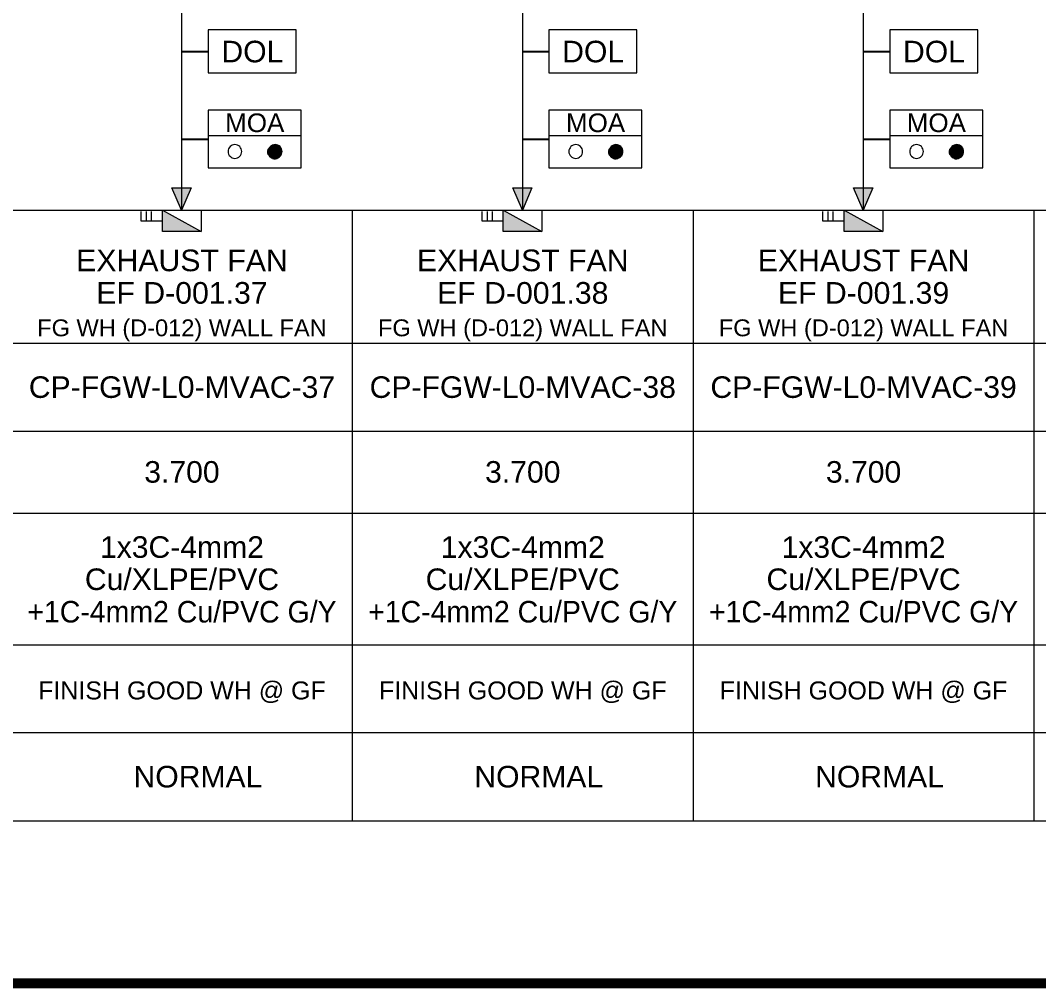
# Model space of a CAD drawing. Header units: millimetres. Extents: x -33055 to 42243, y -56860 to 24450.
# Drawn here: x -16709 to -6332, y -36574 to -26716 of the extents above; entities that cross this region are included whole.
import ezdxf
from ezdxf.enums import TextEntityAlignment as Align

# ---------------------------------------------------------------- set-up
doc = ezdxf.new("R2010")
doc.units = ezdxf.units.MM
for name, color, linetype in [('A-PATT-CONC', 7, 'Continuous'), ('E-BUSBAR', 7, 'Continuous'), ('E-LEADER', 7, 'Continuous'), ('E-SLD', 7, 'Continuous'), ('E-TABLE', 7, 'Continuous'), ('E-TEXT', 7, 'Continuous')]:
    doc.layers.add(name, color=color, linetype=linetype)
doc.styles.add('ARIAL', font='arial.ttf')

msp = doc.modelspace()

# ---------------------------------------------------------------- hatches: boundary and pattern name
at = {"layer": 'A-PATT-CONC'}
h = msp.add_hatch(color=7, dxfattribs=at)
h.dxf.hatch_style = 1
h.paths.add_polyline_path([(-15261, -28652), (-14867, -28868), (-15261, -28868), (-15261, -28652)])
h = msp.add_hatch(color=7, dxfattribs=at)
h.dxf.hatch_style = 1
h.paths.add_polyline_path([(-11788, -28652), (-11394, -28868), (-11788, -28868), (-11788, -28652)])
h = msp.add_hatch(color=7, dxfattribs=at)
h.dxf.hatch_style = 1
h.paths.add_polyline_path([(-8315, -28652), (-7921, -28868), (-8315, -28868), (-8315, -28652)])
at = {"layer": 'E-SLD'}
h = msp.add_hatch(color=7, dxfattribs=at)
h.dxf.hatch_style = 1
h.paths.add_polyline_path([(-14063, -28013), (-14169, -28013), (-14059, -28021), (-14063, -28013)])
h.paths.add_polyline_path([(-14169, -28013), (-14059, -28021), (-14173, -28021), (-14169, -28013)])
h = msp.add_hatch(color=7, dxfattribs=at)
h.dxf.hatch_style = 1
h.paths.add_polyline_path([(-14063, -28008), (-14165, -28008), (-14063, -28013), (-14063, -28008)])
h.paths.add_polyline_path([(-14165, -28008), (-14063, -28013), (-14169, -28013), (-14165, -28008)])
h = msp.add_hatch(color=7, dxfattribs=at)
h.dxf.hatch_style = 1
h.paths.add_polyline_path([(-14071, -28004), (-14160, -28004), (-14063, -28008), (-14071, -28004)])
h.paths.add_polyline_path([(-14160, -28004), (-14063, -28008), (-14165, -28008), (-14160, -28004)])
h = msp.add_hatch(color=7, dxfattribs=at)
h.dxf.hatch_style = 1
h.paths.add_polyline_path([(-14076, -28000), (-14156, -28000), (-14071, -28004), (-14076, -28000)])
h.paths.add_polyline_path([(-14156, -28000), (-14071, -28004), (-14160, -28004), (-14156, -28000)])
h = msp.add_hatch(color=7, dxfattribs=at)
h.dxf.hatch_style = 1
h.paths.add_polyline_path([(-14080, -27996), (-14152, -27996), (-14076, -28000), (-14080, -27996)])
h.paths.add_polyline_path([(-14152, -27996), (-14076, -28000), (-14156, -28000), (-14152, -27996)])
h = msp.add_hatch(color=7, dxfattribs=at)
h.dxf.hatch_style = 1
h.paths.add_polyline_path([(-14088, -27991), (-14143, -27991), (-14080, -27996), (-14088, -27991)])
h.paths.add_polyline_path([(-14143, -27991), (-14080, -27996), (-14152, -27996), (-14143, -27991)])
h = msp.add_hatch(color=7, dxfattribs=at)
h.dxf.hatch_style = 1
h.paths.add_polyline_path([(-14093, -27991), (-14139, -27991), (-14088, -27991), (-14093, -27991)])
h.paths.add_polyline_path([(-14139, -27991), (-14088, -27991), (-14143, -27991), (-14139, -27991)])
h = msp.add_hatch(color=7, dxfattribs=at)
h.dxf.hatch_style = 1
h.paths.add_polyline_path([(-14101, -27987), (-14131, -27987), (-14093, -27991), (-14101, -27987)])
h.paths.add_polyline_path([(-14131, -27987), (-14093, -27991), (-14139, -27991), (-14131, -27987)])
h = msp.add_hatch(color=7, dxfattribs=at)
h.dxf.hatch_style = 1
h.paths.add_polyline_path([(-14110, -27987), (-14127, -27987), (-14101, -27987), (-14110, -27987)])
h.paths.add_polyline_path([(-14127, -27987), (-14101, -27987), (-14131, -27987), (-14127, -27987)])
h = msp.add_hatch(color=7, dxfattribs=at)
h.dxf.hatch_style = 1
h.paths.add_polyline_path([(-14114, -27987), (-14110, -27987), (-14127, -27987), (-14114, -27987)])
h = msp.add_hatch(color=7, dxfattribs=at)
h.dxf.hatch_style = 1
h.paths.add_polyline_path([(-10590, -28013), (-10696, -28013), (-10586, -28021), (-10590, -28013)])
h.paths.add_polyline_path([(-10696, -28013), (-10586, -28021), (-10700, -28021), (-10696, -28013)])
h = msp.add_hatch(color=7, dxfattribs=at)
h.dxf.hatch_style = 1
h.paths.add_polyline_path([(-10590, -28008), (-10692, -28008), (-10590, -28013), (-10590, -28008)])
h.paths.add_polyline_path([(-10692, -28008), (-10590, -28013), (-10696, -28013), (-10692, -28008)])
h = msp.add_hatch(color=7, dxfattribs=at)
h.dxf.hatch_style = 1
h.paths.add_polyline_path([(-10598, -28004), (-10687, -28004), (-10590, -28008), (-10598, -28004)])
h.paths.add_polyline_path([(-10687, -28004), (-10590, -28008), (-10692, -28008), (-10687, -28004)])
h = msp.add_hatch(color=7, dxfattribs=at)
h.dxf.hatch_style = 1
h.paths.add_polyline_path([(-10603, -28000), (-10683, -28000), (-10598, -28004), (-10603, -28000)])
h.paths.add_polyline_path([(-10683, -28000), (-10598, -28004), (-10687, -28004), (-10683, -28000)])
h = msp.add_hatch(color=7, dxfattribs=at)
h.dxf.hatch_style = 1
h.paths.add_polyline_path([(-10607, -27996), (-10679, -27996), (-10603, -28000), (-10607, -27996)])
h.paths.add_polyline_path([(-10679, -27996), (-10603, -28000), (-10683, -28000), (-10679, -27996)])
h = msp.add_hatch(color=7, dxfattribs=at)
h.dxf.hatch_style = 1
h.paths.add_polyline_path([(-10615, -27991), (-10670, -27991), (-10607, -27996), (-10615, -27991)])
h.paths.add_polyline_path([(-10670, -27991), (-10607, -27996), (-10679, -27996), (-10670, -27991)])
h = msp.add_hatch(color=7, dxfattribs=at)
h.dxf.hatch_style = 1
h.paths.add_polyline_path([(-10620, -27991), (-10666, -27991), (-10615, -27991), (-10620, -27991)])
h.paths.add_polyline_path([(-10666, -27991), (-10615, -27991), (-10670, -27991), (-10666, -27991)])
h = msp.add_hatch(color=7, dxfattribs=at)
h.dxf.hatch_style = 1
h.paths.add_polyline_path([(-10628, -27987), (-10658, -27987), (-10620, -27991), (-10628, -27987)])
h.paths.add_polyline_path([(-10658, -27987), (-10620, -27991), (-10666, -27991), (-10658, -27987)])
h = msp.add_hatch(color=7, dxfattribs=at)
h.dxf.hatch_style = 1
h.paths.add_polyline_path([(-10637, -27987), (-10654, -27987), (-10628, -27987), (-10637, -27987)])
h.paths.add_polyline_path([(-10654, -27987), (-10628, -27987), (-10658, -27987), (-10654, -27987)])
h = msp.add_hatch(color=7, dxfattribs=at)
h.dxf.hatch_style = 1
h.paths.add_polyline_path([(-10641, -27987), (-10637, -27987), (-10654, -27987), (-10641, -27987)])
h = msp.add_hatch(color=7, dxfattribs=at)
h.dxf.hatch_style = 1
h.paths.add_polyline_path([(-7117, -28013), (-7223, -28013), (-7113, -28021), (-7117, -28013)])
h.paths.add_polyline_path([(-7223, -28013), (-7113, -28021), (-7227, -28021), (-7223, -28013)])
h = msp.add_hatch(color=7, dxfattribs=at)
h.dxf.hatch_style = 1
h.paths.add_polyline_path([(-7117, -28008), (-7219, -28008), (-7117, -28013), (-7117, -28008)])
h.paths.add_polyline_path([(-7219, -28008), (-7117, -28013), (-7223, -28013), (-7219, -28008)])
h = msp.add_hatch(color=7, dxfattribs=at)
h.dxf.hatch_style = 1
h.paths.add_polyline_path([(-7125, -28004), (-7214, -28004), (-7117, -28008), (-7125, -28004)])
h.paths.add_polyline_path([(-7214, -28004), (-7117, -28008), (-7219, -28008), (-7214, -28004)])
h = msp.add_hatch(color=7, dxfattribs=at)
h.dxf.hatch_style = 1
h.paths.add_polyline_path([(-7130, -28000), (-7210, -28000), (-7125, -28004), (-7130, -28000)])
h.paths.add_polyline_path([(-7210, -28000), (-7125, -28004), (-7214, -28004), (-7210, -28000)])
h = msp.add_hatch(color=7, dxfattribs=at)
h.dxf.hatch_style = 1
h.paths.add_polyline_path([(-7134, -27996), (-7206, -27996), (-7130, -28000), (-7134, -27996)])
h.paths.add_polyline_path([(-7206, -27996), (-7130, -28000), (-7210, -28000), (-7206, -27996)])
h = msp.add_hatch(color=7, dxfattribs=at)
h.dxf.hatch_style = 1
h.paths.add_polyline_path([(-7142, -27991), (-7197, -27991), (-7134, -27996), (-7142, -27991)])
h.paths.add_polyline_path([(-7197, -27991), (-7134, -27996), (-7206, -27996), (-7197, -27991)])
h = msp.add_hatch(color=7, dxfattribs=at)
h.dxf.hatch_style = 1
h.paths.add_polyline_path([(-7147, -27991), (-7193, -27991), (-7142, -27991), (-7147, -27991)])
h.paths.add_polyline_path([(-7193, -27991), (-7142, -27991), (-7197, -27991), (-7193, -27991)])
h = msp.add_hatch(color=7, dxfattribs=at)
h.dxf.hatch_style = 1
h.paths.add_polyline_path([(-7155, -27987), (-7185, -27987), (-7147, -27991), (-7155, -27987)])
h.paths.add_polyline_path([(-7185, -27987), (-7147, -27991), (-7193, -27991), (-7185, -27987)])
h = msp.add_hatch(color=7, dxfattribs=at)
h.dxf.hatch_style = 1
h.paths.add_polyline_path([(-7164, -27987), (-7181, -27987), (-7155, -27987), (-7164, -27987)])
h.paths.add_polyline_path([(-7181, -27987), (-7155, -27987), (-7185, -27987), (-7181, -27987)])
h = msp.add_hatch(color=7, dxfattribs=at)
h.dxf.hatch_style = 1
h.paths.add_polyline_path([(-7168, -27987), (-7164, -27987), (-7181, -27987), (-7168, -27987)])
h = msp.add_hatch(color=7, dxfattribs=at)
h.dxf.hatch_style = 1
h.paths.add_polyline_path([(-14050, -28038), (-14182, -28038), (-14046, -28042), (-14050, -28038)])
h.paths.add_polyline_path([(-14182, -28038), (-14046, -28042), (-14186, -28042), (-14182, -28038)])
h = msp.add_hatch(color=7, dxfattribs=at)
h.dxf.hatch_style = 1
h.paths.add_polyline_path([(-14046, -28042), (-14186, -28042), (-14046, -28051), (-14046, -28042)])
h.paths.add_polyline_path([(-14186, -28042), (-14046, -28051), (-14186, -28051), (-14186, -28042)])
h = msp.add_hatch(color=7, dxfattribs=at)
h.dxf.hatch_style = 1
h.paths.add_polyline_path([(-14046, -28051), (-14186, -28051), (-14046, -28055), (-14046, -28051)])
h.paths.add_polyline_path([(-14186, -28051), (-14046, -28055), (-14186, -28055), (-14186, -28051)])
h = msp.add_hatch(color=7, dxfattribs=at)
h.dxf.hatch_style = 1
h.paths.add_polyline_path([(-14046, -28055), (-14186, -28055), (-14046, -28063), (-14046, -28055)])
h.paths.add_polyline_path([(-14186, -28055), (-14046, -28063), (-14186, -28063), (-14186, -28055)])
h = msp.add_hatch(color=7, dxfattribs=at)
h.dxf.hatch_style = 1
h.paths.add_polyline_path([(-14046, -28063), (-14186, -28063), (-14046, -28072), (-14046, -28063)])
h.paths.add_polyline_path([(-14186, -28063), (-14046, -28072), (-14186, -28072), (-14186, -28063)])
h = msp.add_hatch(color=7, dxfattribs=at)
h.dxf.hatch_style = 1
h.paths.add_polyline_path([(-14046, -28072), (-14186, -28072), (-14050, -28076), (-14046, -28072)])
h.paths.add_polyline_path([(-14186, -28072), (-14050, -28076), (-14182, -28076), (-14186, -28072)])
h = msp.add_hatch(color=7, dxfattribs=at)
h.dxf.hatch_style = 1
h.paths.add_polyline_path([(-14055, -28025), (-14177, -28025), (-14050, -28029), (-14055, -28025)])
h.paths.add_polyline_path([(-14177, -28025), (-14050, -28029), (-14182, -28029), (-14177, -28025)])
h = msp.add_hatch(color=7, dxfattribs=at)
h.dxf.hatch_style = 1
h.paths.add_polyline_path([(-14050, -28029), (-14182, -28029), (-14050, -28038), (-14050, -28029)])
h.paths.add_polyline_path([(-14182, -28029), (-14050, -28038), (-14182, -28038), (-14182, -28029)])
h = msp.add_hatch(color=7, dxfattribs=at)
h.dxf.hatch_style = 1
h.paths.add_polyline_path([(-14050, -28076), (-14182, -28076), (-14050, -28085), (-14050, -28076)])
h.paths.add_polyline_path([(-14182, -28076), (-14050, -28085), (-14182, -28085), (-14182, -28076)])
h = msp.add_hatch(color=7, dxfattribs=at)
h.dxf.hatch_style = 1
h.paths.add_polyline_path([(-14050, -28085), (-14182, -28085), (-14055, -28089), (-14050, -28085)])
h.paths.add_polyline_path([(-14182, -28085), (-14055, -28089), (-14177, -28089), (-14182, -28085)])
h = msp.add_hatch(color=7, dxfattribs=at)
h.dxf.hatch_style = 1
h.paths.add_polyline_path([(-14059, -28021), (-14173, -28021), (-14055, -28025), (-14059, -28021)])
h.paths.add_polyline_path([(-14173, -28021), (-14055, -28025), (-14177, -28025), (-14173, -28021)])
h = msp.add_hatch(color=7, dxfattribs=at)
h.dxf.hatch_style = 1
h.paths.add_polyline_path([(-14055, -28089), (-14177, -28089), (-14059, -28093), (-14055, -28089)])
h.paths.add_polyline_path([(-14177, -28089), (-14059, -28093), (-14173, -28093), (-14177, -28089)])
h = msp.add_hatch(color=7, dxfattribs=at)
h.dxf.hatch_style = 1
h.paths.add_polyline_path([(-14059, -28093), (-14173, -28093), (-14063, -28101), (-14059, -28093)])
h.paths.add_polyline_path([(-14173, -28093), (-14063, -28101), (-14169, -28101), (-14173, -28093)])
h = msp.add_hatch(color=7, dxfattribs=at)
h.dxf.hatch_style = 1
h.paths.add_polyline_path([(-14063, -28101), (-14169, -28101), (-14063, -28106), (-14063, -28101)])
h.paths.add_polyline_path([(-14169, -28101), (-14063, -28106), (-14165, -28106), (-14169, -28101)])
h = msp.add_hatch(color=7, dxfattribs=at)
h.dxf.hatch_style = 1
h.paths.add_polyline_path([(-14063, -28106), (-14165, -28106), (-14071, -28110), (-14063, -28106)])
h.paths.add_polyline_path([(-14165, -28106), (-14071, -28110), (-14160, -28110), (-14165, -28106)])
h = msp.add_hatch(color=7, dxfattribs=at)
h.dxf.hatch_style = 1
h.paths.add_polyline_path([(-14071, -28110), (-14160, -28110), (-14076, -28114), (-14071, -28110)])
h.paths.add_polyline_path([(-14160, -28110), (-14076, -28114), (-14156, -28114), (-14160, -28110)])
h = msp.add_hatch(color=7, dxfattribs=at)
h.dxf.hatch_style = 1
h.paths.add_polyline_path([(-14076, -28114), (-14156, -28114), (-14080, -28118), (-14076, -28114)])
h.paths.add_polyline_path([(-14156, -28114), (-14080, -28118), (-14152, -28118), (-14156, -28114)])
h = msp.add_hatch(color=7, dxfattribs=at)
h.dxf.hatch_style = 1
h.paths.add_polyline_path([(-14080, -28118), (-14152, -28118), (-14088, -28118), (-14080, -28118)])
h.paths.add_polyline_path([(-14152, -28118), (-14088, -28118), (-14143, -28118), (-14152, -28118)])
h = msp.add_hatch(color=7, dxfattribs=at)
h.dxf.hatch_style = 1
h.paths.add_polyline_path([(-14088, -28118), (-14143, -28118), (-14093, -28123), (-14088, -28118)])
h.paths.add_polyline_path([(-14143, -28118), (-14093, -28123), (-14139, -28123), (-14143, -28118)])
h = msp.add_hatch(color=7, dxfattribs=at)
h.dxf.hatch_style = 1
h.paths.add_polyline_path([(-10577, -28038), (-10709, -28038), (-10573, -28042), (-10577, -28038)])
h.paths.add_polyline_path([(-10709, -28038), (-10573, -28042), (-10713, -28042), (-10709, -28038)])
h = msp.add_hatch(color=7, dxfattribs=at)
h.dxf.hatch_style = 1
h.paths.add_polyline_path([(-10573, -28042), (-10713, -28042), (-10573, -28051), (-10573, -28042)])
h.paths.add_polyline_path([(-10713, -28042), (-10573, -28051), (-10713, -28051), (-10713, -28042)])
h = msp.add_hatch(color=7, dxfattribs=at)
h.dxf.hatch_style = 1
h.paths.add_polyline_path([(-10573, -28051), (-10713, -28051), (-10573, -28055), (-10573, -28051)])
h.paths.add_polyline_path([(-10713, -28051), (-10573, -28055), (-10713, -28055), (-10713, -28051)])
h = msp.add_hatch(color=7, dxfattribs=at)
h.dxf.hatch_style = 1
h.paths.add_polyline_path([(-10573, -28055), (-10713, -28055), (-10573, -28063), (-10573, -28055)])
h.paths.add_polyline_path([(-10713, -28055), (-10573, -28063), (-10713, -28063), (-10713, -28055)])
h = msp.add_hatch(color=7, dxfattribs=at)
h.dxf.hatch_style = 1
h.paths.add_polyline_path([(-10573, -28063), (-10713, -28063), (-10573, -28072), (-10573, -28063)])
h.paths.add_polyline_path([(-10713, -28063), (-10573, -28072), (-10713, -28072), (-10713, -28063)])
h = msp.add_hatch(color=7, dxfattribs=at)
h.dxf.hatch_style = 1
h.paths.add_polyline_path([(-10573, -28072), (-10713, -28072), (-10577, -28076), (-10573, -28072)])
h.paths.add_polyline_path([(-10713, -28072), (-10577, -28076), (-10709, -28076), (-10713, -28072)])
h = msp.add_hatch(color=7, dxfattribs=at)
h.dxf.hatch_style = 1
h.paths.add_polyline_path([(-10582, -28025), (-10704, -28025), (-10577, -28029), (-10582, -28025)])
h.paths.add_polyline_path([(-10704, -28025), (-10577, -28029), (-10709, -28029), (-10704, -28025)])
h = msp.add_hatch(color=7, dxfattribs=at)
h.dxf.hatch_style = 1
h.paths.add_polyline_path([(-10577, -28029), (-10709, -28029), (-10577, -28038), (-10577, -28029)])
h.paths.add_polyline_path([(-10709, -28029), (-10577, -28038), (-10709, -28038), (-10709, -28029)])
h = msp.add_hatch(color=7, dxfattribs=at)
h.dxf.hatch_style = 1
h.paths.add_polyline_path([(-10577, -28076), (-10709, -28076), (-10577, -28085), (-10577, -28076)])
h.paths.add_polyline_path([(-10709, -28076), (-10577, -28085), (-10709, -28085), (-10709, -28076)])
h = msp.add_hatch(color=7, dxfattribs=at)
h.dxf.hatch_style = 1
h.paths.add_polyline_path([(-10577, -28085), (-10709, -28085), (-10582, -28089), (-10577, -28085)])
h.paths.add_polyline_path([(-10709, -28085), (-10582, -28089), (-10704, -28089), (-10709, -28085)])
h = msp.add_hatch(color=7, dxfattribs=at)
h.dxf.hatch_style = 1
h.paths.add_polyline_path([(-10586, -28021), (-10700, -28021), (-10582, -28025), (-10586, -28021)])
h.paths.add_polyline_path([(-10700, -28021), (-10582, -28025), (-10704, -28025), (-10700, -28021)])
h = msp.add_hatch(color=7, dxfattribs=at)
h.dxf.hatch_style = 1
h.paths.add_polyline_path([(-10582, -28089), (-10704, -28089), (-10586, -28093), (-10582, -28089)])
h.paths.add_polyline_path([(-10704, -28089), (-10586, -28093), (-10700, -28093), (-10704, -28089)])
h = msp.add_hatch(color=7, dxfattribs=at)
h.dxf.hatch_style = 1
h.paths.add_polyline_path([(-10586, -28093), (-10700, -28093), (-10590, -28101), (-10586, -28093)])
h.paths.add_polyline_path([(-10700, -28093), (-10590, -28101), (-10696, -28101), (-10700, -28093)])
h = msp.add_hatch(color=7, dxfattribs=at)
h.dxf.hatch_style = 1
h.paths.add_polyline_path([(-10590, -28101), (-10696, -28101), (-10590, -28106), (-10590, -28101)])
h.paths.add_polyline_path([(-10696, -28101), (-10590, -28106), (-10692, -28106), (-10696, -28101)])
h = msp.add_hatch(color=7, dxfattribs=at)
h.dxf.hatch_style = 1
h.paths.add_polyline_path([(-10590, -28106), (-10692, -28106), (-10598, -28110), (-10590, -28106)])
h.paths.add_polyline_path([(-10692, -28106), (-10598, -28110), (-10687, -28110), (-10692, -28106)])
h = msp.add_hatch(color=7, dxfattribs=at)
h.dxf.hatch_style = 1
h.paths.add_polyline_path([(-10598, -28110), (-10687, -28110), (-10603, -28114), (-10598, -28110)])
h.paths.add_polyline_path([(-10687, -28110), (-10603, -28114), (-10683, -28114), (-10687, -28110)])
h = msp.add_hatch(color=7, dxfattribs=at)
h.dxf.hatch_style = 1
h.paths.add_polyline_path([(-10603, -28114), (-10683, -28114), (-10607, -28118), (-10603, -28114)])
h.paths.add_polyline_path([(-10683, -28114), (-10607, -28118), (-10679, -28118), (-10683, -28114)])
h = msp.add_hatch(color=7, dxfattribs=at)
h.dxf.hatch_style = 1
h.paths.add_polyline_path([(-10607, -28118), (-10679, -28118), (-10615, -28118), (-10607, -28118)])
h.paths.add_polyline_path([(-10679, -28118), (-10615, -28118), (-10670, -28118), (-10679, -28118)])
h = msp.add_hatch(color=7, dxfattribs=at)
h.dxf.hatch_style = 1
h.paths.add_polyline_path([(-10615, -28118), (-10670, -28118), (-10620, -28123), (-10615, -28118)])
h.paths.add_polyline_path([(-10670, -28118), (-10620, -28123), (-10666, -28123), (-10670, -28118)])
h = msp.add_hatch(color=7, dxfattribs=at)
h.dxf.hatch_style = 1
h.paths.add_polyline_path([(-7104, -28038), (-7236, -28038), (-7100, -28042), (-7104, -28038)])
h.paths.add_polyline_path([(-7236, -28038), (-7100, -28042), (-7240, -28042), (-7236, -28038)])
h = msp.add_hatch(color=7, dxfattribs=at)
h.dxf.hatch_style = 1
h.paths.add_polyline_path([(-7100, -28042), (-7240, -28042), (-7100, -28051), (-7100, -28042)])
h.paths.add_polyline_path([(-7240, -28042), (-7100, -28051), (-7240, -28051), (-7240, -28042)])
h = msp.add_hatch(color=7, dxfattribs=at)
h.dxf.hatch_style = 1
h.paths.add_polyline_path([(-7100, -28051), (-7240, -28051), (-7100, -28055), (-7100, -28051)])
h.paths.add_polyline_path([(-7240, -28051), (-7100, -28055), (-7240, -28055), (-7240, -28051)])
h = msp.add_hatch(color=7, dxfattribs=at)
h.dxf.hatch_style = 1
h.paths.add_polyline_path([(-7100, -28055), (-7240, -28055), (-7100, -28063), (-7100, -28055)])
h.paths.add_polyline_path([(-7240, -28055), (-7100, -28063), (-7240, -28063), (-7240, -28055)])
h = msp.add_hatch(color=7, dxfattribs=at)
h.dxf.hatch_style = 1
h.paths.add_polyline_path([(-7100, -28063), (-7240, -28063), (-7100, -28072), (-7100, -28063)])
h.paths.add_polyline_path([(-7240, -28063), (-7100, -28072), (-7240, -28072), (-7240, -28063)])
h = msp.add_hatch(color=7, dxfattribs=at)
h.dxf.hatch_style = 1
h.paths.add_polyline_path([(-7100, -28072), (-7240, -28072), (-7104, -28076), (-7100, -28072)])
h.paths.add_polyline_path([(-7240, -28072), (-7104, -28076), (-7236, -28076), (-7240, -28072)])
h = msp.add_hatch(color=7, dxfattribs=at)
h.dxf.hatch_style = 1
h.paths.add_polyline_path([(-7109, -28025), (-7231, -28025), (-7104, -28029), (-7109, -28025)])
h.paths.add_polyline_path([(-7231, -28025), (-7104, -28029), (-7236, -28029), (-7231, -28025)])
h = msp.add_hatch(color=7, dxfattribs=at)
h.dxf.hatch_style = 1
h.paths.add_polyline_path([(-7104, -28029), (-7236, -28029), (-7104, -28038), (-7104, -28029)])
h.paths.add_polyline_path([(-7236, -28029), (-7104, -28038), (-7236, -28038), (-7236, -28029)])
h = msp.add_hatch(color=7, dxfattribs=at)
h.dxf.hatch_style = 1
h.paths.add_polyline_path([(-7104, -28076), (-7236, -28076), (-7104, -28085), (-7104, -28076)])
h.paths.add_polyline_path([(-7236, -28076), (-7104, -28085), (-7236, -28085), (-7236, -28076)])
h = msp.add_hatch(color=7, dxfattribs=at)
h.dxf.hatch_style = 1
h.paths.add_polyline_path([(-7104, -28085), (-7236, -28085), (-7109, -28089), (-7104, -28085)])
h.paths.add_polyline_path([(-7236, -28085), (-7109, -28089), (-7231, -28089), (-7236, -28085)])
h = msp.add_hatch(color=7, dxfattribs=at)
h.dxf.hatch_style = 1
h.paths.add_polyline_path([(-7113, -28021), (-7227, -28021), (-7109, -28025), (-7113, -28021)])
h.paths.add_polyline_path([(-7227, -28021), (-7109, -28025), (-7231, -28025), (-7227, -28021)])
h = msp.add_hatch(color=7, dxfattribs=at)
h.dxf.hatch_style = 1
h.paths.add_polyline_path([(-7109, -28089), (-7231, -28089), (-7113, -28093), (-7109, -28089)])
h.paths.add_polyline_path([(-7231, -28089), (-7113, -28093), (-7227, -28093), (-7231, -28089)])
h = msp.add_hatch(color=7, dxfattribs=at)
h.dxf.hatch_style = 1
h.paths.add_polyline_path([(-7113, -28093), (-7227, -28093), (-7117, -28101), (-7113, -28093)])
h.paths.add_polyline_path([(-7227, -28093), (-7117, -28101), (-7223, -28101), (-7227, -28093)])
h = msp.add_hatch(color=7, dxfattribs=at)
h.dxf.hatch_style = 1
h.paths.add_polyline_path([(-7117, -28101), (-7223, -28101), (-7117, -28106), (-7117, -28101)])
h.paths.add_polyline_path([(-7223, -28101), (-7117, -28106), (-7219, -28106), (-7223, -28101)])
h = msp.add_hatch(color=7, dxfattribs=at)
h.dxf.hatch_style = 1
h.paths.add_polyline_path([(-7117, -28106), (-7219, -28106), (-7125, -28110), (-7117, -28106)])
h.paths.add_polyline_path([(-7219, -28106), (-7125, -28110), (-7214, -28110), (-7219, -28106)])
h = msp.add_hatch(color=7, dxfattribs=at)
h.dxf.hatch_style = 1
h.paths.add_polyline_path([(-7125, -28110), (-7214, -28110), (-7130, -28114), (-7125, -28110)])
h.paths.add_polyline_path([(-7214, -28110), (-7130, -28114), (-7210, -28114), (-7214, -28110)])
h = msp.add_hatch(color=7, dxfattribs=at)
h.dxf.hatch_style = 1
h.paths.add_polyline_path([(-7130, -28114), (-7210, -28114), (-7134, -28118), (-7130, -28114)])
h.paths.add_polyline_path([(-7210, -28114), (-7134, -28118), (-7206, -28118), (-7210, -28114)])
h = msp.add_hatch(color=7, dxfattribs=at)
h.dxf.hatch_style = 1
h.paths.add_polyline_path([(-7134, -28118), (-7206, -28118), (-7142, -28118), (-7134, -28118)])
h.paths.add_polyline_path([(-7206, -28118), (-7142, -28118), (-7197, -28118), (-7206, -28118)])
h = msp.add_hatch(color=7, dxfattribs=at)
h.dxf.hatch_style = 1
h.paths.add_polyline_path([(-7142, -28118), (-7197, -28118), (-7147, -28123), (-7142, -28118)])
h.paths.add_polyline_path([(-7197, -28118), (-7147, -28123), (-7193, -28123), (-7197, -28118)])
h = msp.add_hatch(color=7, dxfattribs=at)
h.dxf.hatch_style = 1
h.paths.add_polyline_path([(-14093, -28123), (-14139, -28123), (-14101, -28123), (-14093, -28123)])
h.paths.add_polyline_path([(-14139, -28123), (-14101, -28123), (-14131, -28123), (-14139, -28123)])
h = msp.add_hatch(color=7, dxfattribs=at)
h.dxf.hatch_style = 1
h.paths.add_polyline_path([(-14131, -28123), (-14127, -28127), (-14110, -28127), (-14131, -28123)])
h.paths.add_polyline_path([(-14127, -28127), (-14110, -28127), (-14114, -28127), (-14127, -28127)])
h = msp.add_hatch(color=7, dxfattribs=at)
h.dxf.hatch_style = 1
h.paths.add_polyline_path([(-14131, -28123), (-14101, -28123), (-14110, -28127), (-14131, -28123)])
h = msp.add_hatch(color=7, dxfattribs=at)
h.dxf.hatch_style = 1
h.paths.add_polyline_path([(-10620, -28123), (-10666, -28123), (-10628, -28123), (-10620, -28123)])
h.paths.add_polyline_path([(-10666, -28123), (-10628, -28123), (-10658, -28123), (-10666, -28123)])
h = msp.add_hatch(color=7, dxfattribs=at)
h.dxf.hatch_style = 1
h.paths.add_polyline_path([(-10658, -28123), (-10654, -28127), (-10637, -28127), (-10658, -28123)])
h.paths.add_polyline_path([(-10654, -28127), (-10637, -28127), (-10641, -28127), (-10654, -28127)])
h = msp.add_hatch(color=7, dxfattribs=at)
h.dxf.hatch_style = 1
h.paths.add_polyline_path([(-10658, -28123), (-10628, -28123), (-10637, -28127), (-10658, -28123)])
h = msp.add_hatch(color=7, dxfattribs=at)
h.dxf.hatch_style = 1
h.paths.add_polyline_path([(-7147, -28123), (-7193, -28123), (-7155, -28123), (-7147, -28123)])
h.paths.add_polyline_path([(-7193, -28123), (-7155, -28123), (-7185, -28123), (-7193, -28123)])
h = msp.add_hatch(color=7, dxfattribs=at)
h.dxf.hatch_style = 1
h.paths.add_polyline_path([(-7185, -28123), (-7181, -28127), (-7164, -28127), (-7185, -28123)])
h.paths.add_polyline_path([(-7181, -28127), (-7164, -28127), (-7168, -28127), (-7181, -28127)])
h = msp.add_hatch(color=7, dxfattribs=at)
h.dxf.hatch_style = 1
h.paths.add_polyline_path([(-7185, -28123), (-7155, -28123), (-7164, -28127), (-7185, -28123)])
h = msp.add_hatch(color=7, dxfattribs=at)
h.dxf.hatch_style = 1
h.paths.add_polyline_path([(-15164, -28423), (-14969, -28423), (-15066, -28652), (-15164, -28423)])
h = msp.add_hatch(color=7, dxfattribs=at)
h.dxf.hatch_style = 1
h.paths.add_polyline_path([(-11691, -28423), (-11496, -28423), (-11593, -28652), (-11691, -28423)])
h = msp.add_hatch(color=7, dxfattribs=at)
h.dxf.hatch_style = 1
h.paths.add_polyline_path([(-8218, -28423), (-8023, -28423), (-8120, -28652), (-8218, -28423)])

# ---------------------------------------------------------------- linework, layer by layer
at = {"color": 7, "lineweight": 0}
for p, q in [((-15422, -28762), (-15422, -28664)), ((-15371, -28762), (-15371, -28664)), ((-15261, -28652), (-14867, -28868)), ((-11949, -28762), (-11949, -28664)), ((-11898, -28762), (-11898, -28664)), ((-11788, -28652), (-11394, -28868)), ((-8476, -28762), (-8476, -28664)), ((-8425, -28762), (-8425, -28664)), ((-8315, -28652), (-7921, -28868))]:
    msp.add_line(p, q, dxfattribs=at)
for points in [[(-15261, -28762), (-15477, -28762), (-15477, -28664)], [(-14867, -28652), (-14867, -28868), (-15261, -28868), (-15261, -28652), (-14867, -28652)], [(-11788, -28762), (-12004, -28762), (-12004, -28664)], [(-11394, -28652), (-11394, -28868), (-11788, -28868), (-11788, -28652), (-11394, -28652)], [(-8315, -28762), (-8531, -28762), (-8531, -28664)], [(-7921, -28652), (-7921, -28868), (-8315, -28868), (-8315, -28652), (-7921, -28652)]]:
    msp.add_lwpolyline(points, dxfattribs=at)
at = {"layer": 'A-PATT-CONC', "color": 7, "lineweight": 0}
for points in [[(-15261, -28652), (-14867, -28868), (-15261, -28868), (-15261, -28652)], [(-11788, -28652), (-11394, -28868), (-11788, -28868), (-11788, -28652)], [(-8315, -28652), (-7921, -28868), (-8315, -28868), (-8315, -28652)]]:
    msp.add_lwpolyline(points, dxfattribs=at)
at = {"layer": 'E-BUSBAR', "const_width": 100}
msp.add_lwpolyline([(35929, -21994), (35929, -36531), (-25829, -36531), (-25829, -40428)], dxfattribs=at)
at = {"layer": 'E-LEADER', "color": 253, "lineweight": 25, "true_color": 0x999999}
for p, q in [((-15066, -27034), (-14795, -27034)), ((-11593, -27034), (-11322, -27034)), ((-8120, -27034), (-7849, -27034)), ((-15066, -27927), (-14795, -27927)), ((-11593, -27927), (-11322, -27927)), ((-8120, -27927), (-7849, -27927))]:
    msp.add_line(p, q, dxfattribs=at)
at = {"layer": 'E-SLD', "color": 7, "lineweight": 0}
for p, q in [((-15066, -25908), (-15066, -28652)), ((-11593, -25908), (-11593, -28652)), ((-8120, -25908), (-8120, -28652)), ((-14795, -27889), (-13847, -27889)), ((-11322, -27889), (-10374, -27889)), ((-7849, -27889), (-6901, -27889))]:
    msp.add_line(p, q, dxfattribs=at)
for points in [[(-14795, -26814), (-14795, -27250), (-13898, -27250), (-13898, -26814), (-14795, -26814)], [(-11322, -26814), (-11322, -27250), (-10425, -27250), (-10425, -26814), (-11322, -26814)], [(-7849, -26814), (-7849, -27250), (-6952, -27250), (-6952, -26814), (-7849, -26814)], [(-14795, -27631), (-14795, -28220), (-13847, -28220), (-13847, -27631), (-14795, -27631)], [(-11322, -27631), (-11322, -28220), (-10374, -28220), (-10374, -27631), (-11322, -27631)], [(-7849, -27631), (-7849, -28220), (-6901, -28220), (-6901, -27631), (-7849, -27631)], [(-14452, -28053), (-14454, -28039), (-14458, -28026), (-14464, -28014), (-14473, -28003), (-14483, -27995), (-14495, -27988), (-14508, -27984), (-14522, -27983), (-14536, -27984), (-14550, -27988), (-14561, -27995), (-14572, -28003), (-14580, -28014), (-14587, -28026), (-14591, -28039), (-14592, -28053), (-14591, -28067), (-14587, -28080), (-14580, -28092), (-14572, -28102), (-14561, -28111), (-14550, -28117), (-14536, -28121), (-14522, -28123), (-14508, -28121), (-14495, -28117), (-14483, -28111), (-14473, -28102), (-14464, -28092), (-14458, -28080), (-14454, -28067), (-14452, -28053)], [(-14042, -28053), (-14043, -28039), (-14047, -28026), (-14054, -28014), (-14062, -28003), (-14073, -27995), (-14085, -27988), (-14098, -27984), (-14112, -27983), (-14126, -27984), (-14139, -27988), (-14151, -27995), (-14161, -28003), (-14170, -28014), (-14176, -28026), (-14180, -28039), (-14182, -28053), (-14180, -28067), (-14176, -28080), (-14170, -28092), (-14161, -28102), (-14151, -28111), (-14139, -28117), (-14126, -28121), (-14112, -28123), (-14098, -28121), (-14085, -28117), (-14073, -28111), (-14062, -28102), (-14054, -28092), (-14047, -28080), (-14043, -28067), (-14042, -28053)], [(-14169, -28013), (-14059, -28021), (-14173, -28021), (-14169, -28013)], [(-14165, -28008), (-14063, -28013), (-14169, -28013), (-14165, -28008)], [(-14063, -28013), (-14169, -28013), (-14059, -28021), (-14063, -28013)], [(-14160, -28004), (-14063, -28008), (-14165, -28008), (-14160, -28004)], [(-14063, -28008), (-14165, -28008), (-14063, -28013), (-14063, -28008)], [(-14156, -28000), (-14071, -28004), (-14160, -28004), (-14156, -28000)], [(-14071, -28004), (-14160, -28004), (-14063, -28008), (-14071, -28004)], [(-14152, -27996), (-14076, -28000), (-14156, -28000), (-14152, -27996)], [(-14076, -28000), (-14156, -28000), (-14071, -28004), (-14076, -28000)], [(-14143, -27991), (-14080, -27996), (-14152, -27996), (-14143, -27991)], [(-14080, -27996), (-14152, -27996), (-14076, -28000), (-14080, -27996)], [(-14139, -27991), (-14088, -27991), (-14143, -27991), (-14139, -27991)], [(-14088, -27991), (-14143, -27991), (-14080, -27996), (-14088, -27991)], [(-14131, -27987), (-14093, -27991), (-14139, -27991), (-14131, -27987)], [(-14093, -27991), (-14139, -27991), (-14088, -27991), (-14093, -27991)], [(-14127, -27987), (-14101, -27987), (-14131, -27987), (-14127, -27987)], [(-14101, -27987), (-14131, -27987), (-14093, -27991), (-14101, -27987)], [(-14114, -27987), (-14110, -27987), (-14127, -27987), (-14114, -27987)], [(-14110, -27987), (-14127, -27987), (-14101, -27987), (-14110, -27987)], [(-10979, -28053), (-10981, -28039), (-10985, -28026), (-10991, -28014), (-11000, -28003), (-11010, -27995), (-11022, -27988), (-11035, -27984), (-11049, -27983), (-11063, -27984), (-11077, -27988), (-11088, -27995), (-11099, -28003), (-11107, -28014), (-11114, -28026), (-11118, -28039), (-11119, -28053), (-11118, -28067), (-11114, -28080), (-11107, -28092), (-11099, -28102), (-11088, -28111), (-11077, -28117), (-11063, -28121), (-11049, -28123), (-11035, -28121), (-11022, -28117), (-11010, -28111), (-11000, -28102), (-10991, -28092), (-10985, -28080), (-10981, -28067), (-10979, -28053)], [(-10569, -28053), (-10570, -28039), (-10574, -28026), (-10581, -28014), (-10589, -28003), (-10600, -27995), (-10612, -27988), (-10625, -27984), (-10639, -27983), (-10653, -27984), (-10666, -27988), (-10678, -27995), (-10688, -28003), (-10697, -28014), (-10703, -28026), (-10707, -28039), (-10709, -28053), (-10707, -28067), (-10703, -28080), (-10697, -28092), (-10688, -28102), (-10678, -28111), (-10666, -28117), (-10653, -28121), (-10639, -28123), (-10625, -28121), (-10612, -28117), (-10600, -28111), (-10589, -28102), (-10581, -28092), (-10574, -28080), (-10570, -28067), (-10569, -28053)], [(-10696, -28013), (-10586, -28021), (-10700, -28021), (-10696, -28013)], [(-10692, -28008), (-10590, -28013), (-10696, -28013), (-10692, -28008)], [(-10590, -28013), (-10696, -28013), (-10586, -28021), (-10590, -28013)], [(-10687, -28004), (-10590, -28008), (-10692, -28008), (-10687, -28004)], [(-10590, -28008), (-10692, -28008), (-10590, -28013), (-10590, -28008)], [(-10683, -28000), (-10598, -28004), (-10687, -28004), (-10683, -28000)], [(-10598, -28004), (-10687, -28004), (-10590, -28008), (-10598, -28004)], [(-10679, -27996), (-10603, -28000), (-10683, -28000), (-10679, -27996)], [(-10603, -28000), (-10683, -28000), (-10598, -28004), (-10603, -28000)], [(-10670, -27991), (-10607, -27996), (-10679, -27996), (-10670, -27991)], [(-10607, -27996), (-10679, -27996), (-10603, -28000), (-10607, -27996)], [(-10666, -27991), (-10615, -27991), (-10670, -27991), (-10666, -27991)], [(-10615, -27991), (-10670, -27991), (-10607, -27996), (-10615, -27991)], [(-10658, -27987), (-10620, -27991), (-10666, -27991), (-10658, -27987)], [(-10620, -27991), (-10666, -27991), (-10615, -27991), (-10620, -27991)], [(-10654, -27987), (-10628, -27987), (-10658, -27987), (-10654, -27987)], [(-10628, -27987), (-10658, -27987), (-10620, -27991), (-10628, -27987)], [(-10641, -27987), (-10637, -27987), (-10654, -27987), (-10641, -27987)], [(-10637, -27987), (-10654, -27987), (-10628, -27987), (-10637, -27987)], [(-7506, -28053), (-7508, -28039), (-7512, -28026), (-7518, -28014), (-7527, -28003), (-7537, -27995), (-7549, -27988), (-7562, -27984), (-7576, -27983), (-7590, -27984), (-7604, -27988), (-7615, -27995), (-7626, -28003), (-7634, -28014), (-7641, -28026), (-7645, -28039), (-7646, -28053), (-7645, -28067), (-7641, -28080), (-7634, -28092), (-7626, -28102), (-7615, -28111), (-7604, -28117), (-7590, -28121), (-7576, -28123), (-7562, -28121), (-7549, -28117), (-7537, -28111), (-7527, -28102), (-7518, -28092), (-7512, -28080), (-7508, -28067), (-7506, -28053)], [(-7096, -28053), (-7097, -28039), (-7101, -28026), (-7108, -28014), (-7116, -28003), (-7127, -27995), (-7139, -27988), (-7152, -27984), (-7166, -27983), (-7180, -27984), (-7193, -27988), (-7205, -27995), (-7215, -28003), (-7224, -28014), (-7230, -28026), (-7234, -28039), (-7236, -28053), (-7234, -28067), (-7230, -28080), (-7224, -28092), (-7215, -28102), (-7205, -28111), (-7193, -28117), (-7180, -28121), (-7166, -28123), (-7152, -28121), (-7139, -28117), (-7127, -28111), (-7116, -28102), (-7108, -28092), (-7101, -28080), (-7097, -28067), (-7096, -28053)], [(-7223, -28013), (-7113, -28021), (-7227, -28021), (-7223, -28013)], [(-7219, -28008), (-7117, -28013), (-7223, -28013), (-7219, -28008)], [(-7117, -28013), (-7223, -28013), (-7113, -28021), (-7117, -28013)], [(-7214, -28004), (-7117, -28008), (-7219, -28008), (-7214, -28004)], [(-7117, -28008), (-7219, -28008), (-7117, -28013), (-7117, -28008)], [(-7210, -28000), (-7125, -28004), (-7214, -28004), (-7210, -28000)], [(-7125, -28004), (-7214, -28004), (-7117, -28008), (-7125, -28004)], [(-7206, -27996), (-7130, -28000), (-7210, -28000), (-7206, -27996)], [(-7130, -28000), (-7210, -28000), (-7125, -28004), (-7130, -28000)], [(-7197, -27991), (-7134, -27996), (-7206, -27996), (-7197, -27991)], [(-7134, -27996), (-7206, -27996), (-7130, -28000), (-7134, -27996)], [(-7193, -27991), (-7142, -27991), (-7197, -27991), (-7193, -27991)], [(-7142, -27991), (-7197, -27991), (-7134, -27996), (-7142, -27991)], [(-7185, -27987), (-7147, -27991), (-7193, -27991), (-7185, -27987)], [(-7147, -27991), (-7193, -27991), (-7142, -27991), (-7147, -27991)], [(-7181, -27987), (-7155, -27987), (-7185, -27987), (-7181, -27987)], [(-7155, -27987), (-7185, -27987), (-7147, -27991), (-7155, -27987)], [(-7168, -27987), (-7164, -27987), (-7181, -27987), (-7168, -27987)], [(-7164, -27987), (-7181, -27987), (-7155, -27987), (-7164, -27987)], [(-14182, -28038), (-14046, -28042), (-14186, -28042), (-14182, -28038)], [(-14046, -28042), (-14186, -28042), (-14046, -28051), (-14046, -28042)], [(-14186, -28042), (-14046, -28051), (-14186, -28051), (-14186, -28042)], [(-14046, -28051), (-14186, -28051), (-14046, -28055), (-14046, -28051)], [(-14186, -28051), (-14046, -28055), (-14186, -28055), (-14186, -28051)], [(-14046, -28055), (-14186, -28055), (-14046, -28063), (-14046, -28055)], [(-14186, -28055), (-14046, -28063), (-14186, -28063), (-14186, -28055)], [(-14046, -28063), (-14186, -28063), (-14046, -28072), (-14046, -28063)], [(-14186, -28063), (-14046, -28072), (-14186, -28072), (-14186, -28063)], [(-14046, -28072), (-14186, -28072), (-14050, -28076), (-14046, -28072)], [(-14186, -28072), (-14050, -28076), (-14182, -28076), (-14186, -28072)], [(-14177, -28025), (-14050, -28029), (-14182, -28029), (-14177, -28025)], [(-14050, -28029), (-14182, -28029), (-14050, -28038), (-14050, -28029)], [(-14182, -28029), (-14050, -28038), (-14182, -28038), (-14182, -28029)], [(-14050, -28038), (-14182, -28038), (-14046, -28042), (-14050, -28038)], [(-14050, -28076), (-14182, -28076), (-14050, -28085), (-14050, -28076)], [(-14182, -28076), (-14050, -28085), (-14182, -28085), (-14182, -28076)], [(-14050, -28085), (-14182, -28085), (-14055, -28089), (-14050, -28085)], [(-14182, -28085), (-14055, -28089), (-14177, -28089), (-14182, -28085)], [(-14173, -28021), (-14055, -28025), (-14177, -28025), (-14173, -28021)], [(-14055, -28025), (-14177, -28025), (-14050, -28029), (-14055, -28025)], [(-14055, -28089), (-14177, -28089), (-14059, -28093), (-14055, -28089)], [(-14177, -28089), (-14059, -28093), (-14173, -28093), (-14177, -28089)], [(-14059, -28021), (-14173, -28021), (-14055, -28025), (-14059, -28021)], [(-14059, -28093), (-14173, -28093), (-14063, -28101), (-14059, -28093)], [(-14173, -28093), (-14063, -28101), (-14169, -28101), (-14173, -28093)], [(-14063, -28101), (-14169, -28101), (-14063, -28106), (-14063, -28101)], [(-14169, -28101), (-14063, -28106), (-14165, -28106), (-14169, -28101)], [(-14063, -28106), (-14165, -28106), (-14071, -28110), (-14063, -28106)], [(-14165, -28106), (-14071, -28110), (-14160, -28110), (-14165, -28106)], [(-14071, -28110), (-14160, -28110), (-14076, -28114), (-14071, -28110)], [(-14160, -28110), (-14076, -28114), (-14156, -28114), (-14160, -28110)], [(-14076, -28114), (-14156, -28114), (-14080, -28118), (-14076, -28114)], [(-14156, -28114), (-14080, -28118), (-14152, -28118), (-14156, -28114)], [(-14080, -28118), (-14152, -28118), (-14088, -28118), (-14080, -28118)], [(-14152, -28118), (-14088, -28118), (-14143, -28118), (-14152, -28118)], [(-14088, -28118), (-14143, -28118), (-14093, -28123), (-14088, -28118)], [(-14143, -28118), (-14093, -28123), (-14139, -28123), (-14143, -28118)], [(-10709, -28038), (-10573, -28042), (-10713, -28042), (-10709, -28038)], [(-10573, -28042), (-10713, -28042), (-10573, -28051), (-10573, -28042)], [(-10713, -28042), (-10573, -28051), (-10713, -28051), (-10713, -28042)], [(-10573, -28051), (-10713, -28051), (-10573, -28055), (-10573, -28051)], [(-10713, -28051), (-10573, -28055), (-10713, -28055), (-10713, -28051)], [(-10573, -28055), (-10713, -28055), (-10573, -28063), (-10573, -28055)], [(-10713, -28055), (-10573, -28063), (-10713, -28063), (-10713, -28055)], [(-10573, -28063), (-10713, -28063), (-10573, -28072), (-10573, -28063)], [(-10713, -28063), (-10573, -28072), (-10713, -28072), (-10713, -28063)], [(-10573, -28072), (-10713, -28072), (-10577, -28076), (-10573, -28072)], [(-10713, -28072), (-10577, -28076), (-10709, -28076), (-10713, -28072)], [(-10704, -28025), (-10577, -28029), (-10709, -28029), (-10704, -28025)], [(-10577, -28029), (-10709, -28029), (-10577, -28038), (-10577, -28029)], [(-10709, -28029), (-10577, -28038), (-10709, -28038), (-10709, -28029)], [(-10577, -28038), (-10709, -28038), (-10573, -28042), (-10577, -28038)], [(-10577, -28076), (-10709, -28076), (-10577, -28085), (-10577, -28076)], [(-10709, -28076), (-10577, -28085), (-10709, -28085), (-10709, -28076)], [(-10577, -28085), (-10709, -28085), (-10582, -28089), (-10577, -28085)], [(-10709, -28085), (-10582, -28089), (-10704, -28089), (-10709, -28085)], [(-10700, -28021), (-10582, -28025), (-10704, -28025), (-10700, -28021)], [(-10582, -28025), (-10704, -28025), (-10577, -28029), (-10582, -28025)], [(-10582, -28089), (-10704, -28089), (-10586, -28093), (-10582, -28089)], [(-10704, -28089), (-10586, -28093), (-10700, -28093), (-10704, -28089)], [(-10586, -28021), (-10700, -28021), (-10582, -28025), (-10586, -28021)], [(-10586, -28093), (-10700, -28093), (-10590, -28101), (-10586, -28093)], [(-10700, -28093), (-10590, -28101), (-10696, -28101), (-10700, -28093)], [(-10590, -28101), (-10696, -28101), (-10590, -28106), (-10590, -28101)], [(-10696, -28101), (-10590, -28106), (-10692, -28106), (-10696, -28101)], [(-10590, -28106), (-10692, -28106), (-10598, -28110), (-10590, -28106)], [(-10692, -28106), (-10598, -28110), (-10687, -28110), (-10692, -28106)], [(-10598, -28110), (-10687, -28110), (-10603, -28114), (-10598, -28110)], [(-10687, -28110), (-10603, -28114), (-10683, -28114), (-10687, -28110)], [(-10603, -28114), (-10683, -28114), (-10607, -28118), (-10603, -28114)], [(-10683, -28114), (-10607, -28118), (-10679, -28118), (-10683, -28114)], [(-10607, -28118), (-10679, -28118), (-10615, -28118), (-10607, -28118)], [(-10679, -28118), (-10615, -28118), (-10670, -28118), (-10679, -28118)], [(-10615, -28118), (-10670, -28118), (-10620, -28123), (-10615, -28118)], [(-10670, -28118), (-10620, -28123), (-10666, -28123), (-10670, -28118)], [(-7236, -28038), (-7100, -28042), (-7240, -28042), (-7236, -28038)], [(-7100, -28042), (-7240, -28042), (-7100, -28051), (-7100, -28042)], [(-7240, -28042), (-7100, -28051), (-7240, -28051), (-7240, -28042)], [(-7100, -28051), (-7240, -28051), (-7100, -28055), (-7100, -28051)], [(-7240, -28051), (-7100, -28055), (-7240, -28055), (-7240, -28051)], [(-7100, -28055), (-7240, -28055), (-7100, -28063), (-7100, -28055)], [(-7240, -28055), (-7100, -28063), (-7240, -28063), (-7240, -28055)], [(-7100, -28063), (-7240, -28063), (-7100, -28072), (-7100, -28063)], [(-7240, -28063), (-7100, -28072), (-7240, -28072), (-7240, -28063)], [(-7100, -28072), (-7240, -28072), (-7104, -28076), (-7100, -28072)], [(-7240, -28072), (-7104, -28076), (-7236, -28076), (-7240, -28072)], [(-7231, -28025), (-7104, -28029), (-7236, -28029), (-7231, -28025)], [(-7104, -28029), (-7236, -28029), (-7104, -28038), (-7104, -28029)], [(-7236, -28029), (-7104, -28038), (-7236, -28038), (-7236, -28029)], [(-7104, -28038), (-7236, -28038), (-7100, -28042), (-7104, -28038)], [(-7104, -28076), (-7236, -28076), (-7104, -28085), (-7104, -28076)], [(-7236, -28076), (-7104, -28085), (-7236, -28085), (-7236, -28076)], [(-7104, -28085), (-7236, -28085), (-7109, -28089), (-7104, -28085)], [(-7236, -28085), (-7109, -28089), (-7231, -28089), (-7236, -28085)], [(-7227, -28021), (-7109, -28025), (-7231, -28025), (-7227, -28021)], [(-7109, -28025), (-7231, -28025), (-7104, -28029), (-7109, -28025)], [(-7109, -28089), (-7231, -28089), (-7113, -28093), (-7109, -28089)], [(-7231, -28089), (-7113, -28093), (-7227, -28093), (-7231, -28089)], [(-7113, -28021), (-7227, -28021), (-7109, -28025), (-7113, -28021)], [(-7113, -28093), (-7227, -28093), (-7117, -28101), (-7113, -28093)], [(-7227, -28093), (-7117, -28101), (-7223, -28101), (-7227, -28093)], [(-7117, -28101), (-7223, -28101), (-7117, -28106), (-7117, -28101)], [(-7223, -28101), (-7117, -28106), (-7219, -28106), (-7223, -28101)], [(-7117, -28106), (-7219, -28106), (-7125, -28110), (-7117, -28106)], [(-7219, -28106), (-7125, -28110), (-7214, -28110), (-7219, -28106)], [(-7125, -28110), (-7214, -28110), (-7130, -28114), (-7125, -28110)], [(-7214, -28110), (-7130, -28114), (-7210, -28114), (-7214, -28110)], [(-7130, -28114), (-7210, -28114), (-7134, -28118), (-7130, -28114)], [(-7210, -28114), (-7134, -28118), (-7206, -28118), (-7210, -28114)], [(-7134, -28118), (-7206, -28118), (-7142, -28118), (-7134, -28118)], [(-7206, -28118), (-7142, -28118), (-7197, -28118), (-7206, -28118)], [(-7142, -28118), (-7197, -28118), (-7147, -28123), (-7142, -28118)], [(-7197, -28118), (-7147, -28123), (-7193, -28123), (-7197, -28118)], [(-14093, -28123), (-14139, -28123), (-14101, -28123), (-14093, -28123)], [(-14139, -28123), (-14101, -28123), (-14131, -28123), (-14139, -28123)], [(-14131, -28123), (-14127, -28127), (-14110, -28127), (-14131, -28123)], [(-14131, -28123), (-14101, -28123), (-14110, -28127), (-14131, -28123)], [(-14127, -28127), (-14110, -28127), (-14114, -28127), (-14127, -28127)], [(-10620, -28123), (-10666, -28123), (-10628, -28123), (-10620, -28123)], [(-10666, -28123), (-10628, -28123), (-10658, -28123), (-10666, -28123)], [(-10658, -28123), (-10654, -28127), (-10637, -28127), (-10658, -28123)], [(-10658, -28123), (-10628, -28123), (-10637, -28127), (-10658, -28123)], [(-10654, -28127), (-10637, -28127), (-10641, -28127), (-10654, -28127)], [(-7147, -28123), (-7193, -28123), (-7155, -28123), (-7147, -28123)], [(-7193, -28123), (-7155, -28123), (-7185, -28123), (-7193, -28123)], [(-7185, -28123), (-7181, -28127), (-7164, -28127), (-7185, -28123)], [(-7185, -28123), (-7155, -28123), (-7164, -28127), (-7185, -28123)], [(-7181, -28127), (-7164, -28127), (-7168, -28127), (-7181, -28127)], [(-15066, -28652), (-15164, -28423), (-14969, -28423), (-15066, -28652)], [(-15164, -28423), (-14969, -28423), (-15066, -28652), (-15164, -28423)], [(-11593, -28652), (-11691, -28423), (-11496, -28423), (-11593, -28652)], [(-11691, -28423), (-11496, -28423), (-11593, -28652), (-11691, -28423)], [(-8120, -28652), (-8218, -28423), (-8023, -28423), (-8120, -28652)], [(-8218, -28423), (-8023, -28423), (-8120, -28652), (-8218, -28423)]]:
    msp.add_lwpolyline(points, dxfattribs=at)
at = {"layer": 'E-TABLE', "color": 7, "lineweight": 0}
for p, q in [((-32967, -28652), (35297, -28652)), ((-13326, -28652), (-13326, -34875)), ((-9853, -28652), (-9853, -34875)), ((-6380, -28652), (-6380, -34875)), ((-32967, -30006), (35297, -30006)), ((-32967, -30902), (35297, -30902)), ((-32967, -31739), (35297, -31739)), ((-32967, -33079), (35297, -33079)), ((-32967, -33975), (35297, -33975)), ((-32967, -34875), (35297, -34875))]:
    msp.add_line(p, q, dxfattribs=at)

# ---------------------------------------------------------------- texts
at = {"layer": 'E-TEXT', "color": 7, "style": 'ARIAL'}
for s, height, p in [('DOL', 219.7, (-14660, -27144)), ('DOL', 219.7, (-11187, -27144)), ('DOL', 219.7, (-7714, -27144)), ('MOA', 189.7, (-14622, -27855)), ('MOA', 189.7, (-11149, -27855)), ('MOA', 189.7, (-7676, -27855))]:
    msp.add_text(s, height=height, dxfattribs=at).set_placement(p)
for s, height, p in [('EXHAUST FAN', 220.51, (-15062, -29273)), ('EXHAUST FAN', 220.51, (-11589, -29273)), ('EXHAUST FAN', 220.51, (-8116, -29273)), ('EF D-001.37', 220.51, (-15062, -29604)), ('EF D-001.38', 220.51, (-11589, -29604)), ('EF D-001.39', 220.51, (-8116, -29604)), ('FG WH (D-012) WALL FAN', 172.01, (-15062, -29936)), ('FG WH (D-012) WALL FAN', 172.01, (-11589, -29936)), ('FG WH (D-012) WALL FAN', 172.01, (-8116, -29936)), ('CP-FGW-L0-MVAC-37', 219.75, (-15062, -30564)), ('CP-FGW-L0-MVAC-38', 219.75, (-11589, -30564)), ('CP-FGW-L0-MVAC-39', 219.75, (-8116, -30564)), ('3.700', 219.7, (-15062, -31428)), ('3.700', 219.7, (-11589, -31428)), ('3.700', 219.7, (-8116, -31428)), ('1x3C-4mm2', 219.7, (-15062, -32194)), ('1x3C-4mm2', 219.7, (-11589, -32194)), ('1x3C-4mm2', 219.7, (-8116, -32194)), ('Cu/XLPE/PVC', 219.75, (-15062, -32522)), ('Cu/XLPE/PVC', 219.75, (-11589, -32522)), ('Cu/XLPE/PVC', 219.75, (-8116, -32522)), ('NORMAL', 219.7, (-14899, -34534)), ('NORMAL', 219.7, (-11426, -34534)), ('NORMAL', 219.7, (-7953, -34534))]:
    msp.add_text(s, height=height, dxfattribs=at).set_placement(p, align=Align.CENTER)
for s, height, width, p in [('+1C-4mm2 Cu/PVC G/Y', 219.75, 0.94498, (-15062, -32853)), ('+1C-4mm2 Cu/PVC G/Y', 219.75, 0.94498, (-11589, -32853)), ('+1C-4mm2 Cu/PVC G/Y', 219.75, 0.94498, (-8116, -32853)), ('FINISH GOOD WH @ GF', 183.29, 0.994173, (-15062, -33637)), ('FINISH GOOD WH @ GF', 183.29, 0.994173, (-11589, -33637)), ('FINISH GOOD WH @ GF', 183.29, 0.994173, (-8116, -33637))]:
    msp.add_text(s, height=height, dxfattribs=dict(at, width=width)).set_placement(p, align=Align.CENTER)

doc.saveas('drawing.dxf')
